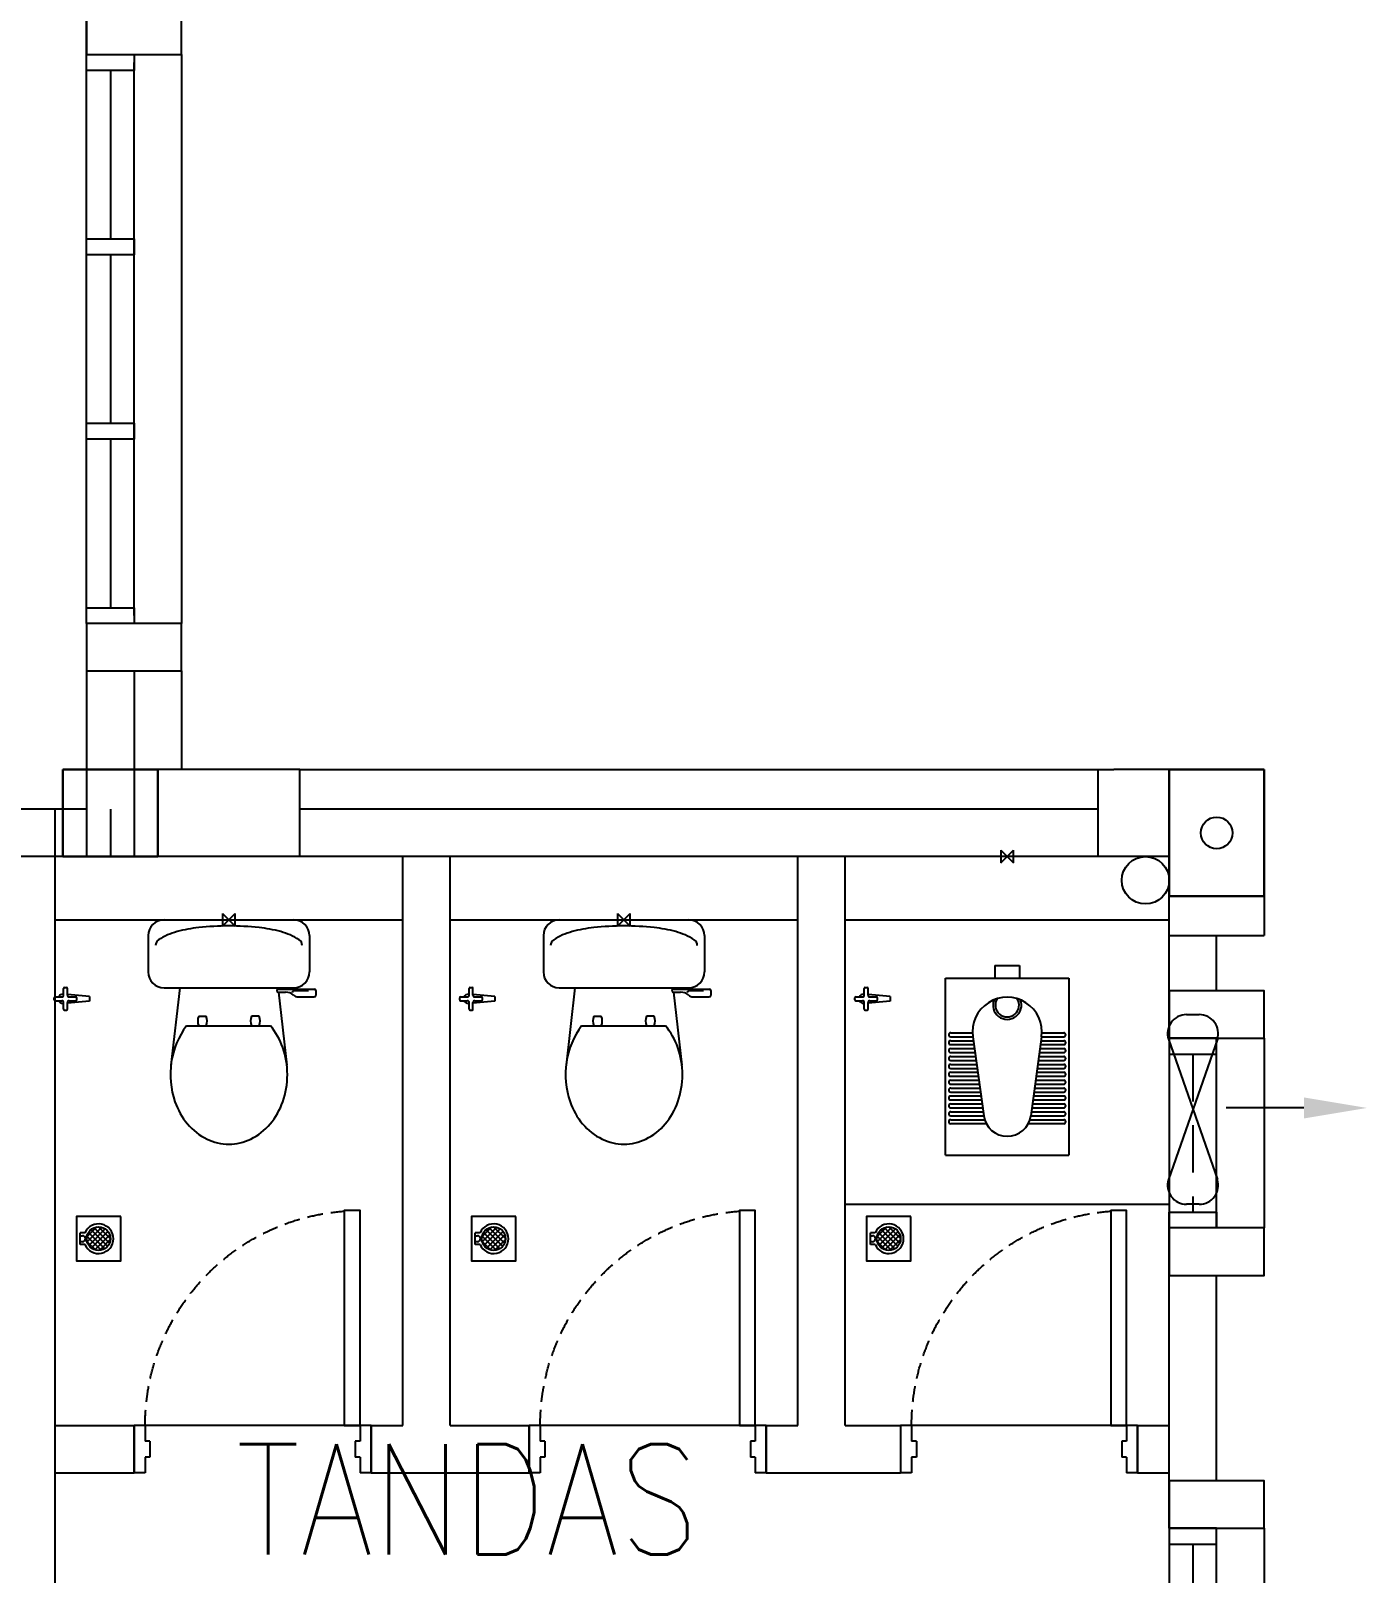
# Model space of a CAD drawing. Header units: inches. Extents: x -86408137 to 595769, y 1041006 to 3160331.
# Drawn here: x 408046 to 412274, y 1075227 to 1080107 of the extents above; entities that cross this region are included whole.
import ezdxf
from ezdxf.enums import TextEntityAlignment as Align

# ---------------------------------------------------------------- set-up
doc = ezdxf.new("R2010")
doc.units = ezdxf.units.IN
doc.header["$MEASUREMENT"] = 0
doc.linetypes.add('DASHED', pattern=[0.75, 0.5, -0.25])
doc.linetypes.add('HIDDEN', pattern=[0.375, 0.25, -0.125])
doc.layers.add('COLUMN', color=8, linetype='Continuous', lineweight=30)
doc.layers.add('t3', color=8, linetype='Continuous', lineweight=25)
for name, color, linetype in [('DOOR', 2, 'Continuous'), ('DOWNPIPE', 8, 'Continuous'), ('E-LIGHT', 4, 'Continuous'), ('FIXT', 8, 'Continuous'), ('LIGHT', 4, 'Continuous'), ('LW', 2, 'Continuous'), ('ORIGIN', 8, 'Continuous'), ('SAN', 8, 'Continuous'), ('SANITARY', 8, 'Continuous'), ('WALL', 1, 'Continuous'), ('WIN', 9, 'Continuous')]:
    doc.layers.add(name, color=color, linetype=linetype)
doc.styles.add('LAILA', font='romans.shx', dxfattribs={"width": 0.85, "height": 350})

# ---------------------------------------------------------------- blocks, each defined once
blk = doc.blocks.new('W22')
at = {"layer": 'LW', "color": 2}
blk.add_line((-2456199, -908620.8), (-2456199, -908020.8), dxfattribs=at)
at = {"layer": 'WALL'}
for points in [[(-2456499, -908020.8), (-2456499, -907870.8), (-2456199, -907870.8), (-2456199, -908020.8)], [(-2456499, -908770.8), (-2456499, -908620.8), (-2456199, -908620.8), (-2456199, -908770.8)]]:
    blk.add_lwpolyline(points, close=True, dxfattribs=at)
at = {"layer": 'WIN', "linetype": 'HIDDEN', "ltscale": 600}
blk.add_line((-2456424, -908570.8), (-2456424, -908070.8), dxfattribs=at)
at = {"layer": 'WIN'}
blk.add_line((-2456499, -908570.8), (-2456349, -908570.8), dxfattribs=at)
blk.add_lwpolyline([(-2456349, -908020.8), (-2456349, -908620.8), (-2456499, -908620.8), (-2456499, -908020.8)], dxfattribs=at)
blk.add_lwpolyline([(-2456349, -908070.8), (-2456349, -908020.8), (-2456499, -908020.8), (-2456499, -908070.8)], close=True, dxfattribs=at)
blk = doc.blocks.new('*X100')
at = {"color": 0}
for p, q in [((89.8532, 61.1977), (89.9009, 61.2454)), ((89.8534, 61.2155), (89.8831, 61.2453)), ((89.905, 61.1684), (89.8544, 61.219)), ((89.8584, 61.1852), (89.9135, 61.2403)), ((89.9165, 61.1745), (89.8605, 61.2306)), ((89.8666, 61.1757), (89.9229, 61.2321)), ((89.9252, 61.1836), (89.8695, 61.2392)), ((89.8777, 61.1691), (89.9295, 61.221)), ((89.9308, 61.1956), (89.8815, 61.2449)), ((89.9319, 61.2122), (89.8981, 61.2459)), ((89.8892, 61.1665), (89.8524, 61.2033)), ((89.8926, 61.1664), (89.9323, 61.2061))]:
    blk.add_line(p, q, dxfattribs=at)
blk = doc.blocks.new('TAB')
at = {"layer": 'FIXT'}
for p, q in [((-186, 12.5), (-70, 22.2)), ((-186, -12.5), (-186, 12.5)), ((-120, 5), (-120, -5)), ((-80, 10), (-115, 10)), ((-70, 55), (-70, 20)), ((-55, 60), (-65, 60)), ((-50, 55), (-50, 20)), ((-50, 23.8), (-46, 24.2)), ((-5, 10), (-40, 10)), ((0, 5), (0, -5)), ((-186, -12.5), (-70, -22.2)), ((-80, -10), (-115, -10)), ((-70, -20), (-70, -55)), ((-55, -60), (-65, -60)), ((-50, -20), (-50, -55)), ((-50, -23.8), (-46, -24.2)), ((-5, -10), (-40, -10))]:
    blk.add_line(p, q, dxfattribs=at)
for centre, radius, start, end in [((-115, 5), 5, 90, 180), ((-80, 20), 10, 270, 0), ((-65, 55), 5, 90, 180), ((-55, 55), 5, 0, 90), ((-40, 20), 10, 180, 270), ((-46, 0), 24.2, 24.44334, 90), ((-5, 5), 5, 0, 90), ((-115, -5), 5, 180, 270), ((-80, -20), 10, 0, 90), ((-65, -55), 5, 180, 270), ((-55, -55), 5, 270, 0), ((-40, -20), 10, 90, 180), ((-46, 0), 24.2, 270, 335.55666), ((-5, -5), 5, 270, 0)]:
    blk.add_arc(centre, radius, start, end, dxfattribs=at)
blk = doc.blocks.new('TAP1-P')
at = {"layer": 'FIXT', "rotation": 90}
blk.add_blockref('TAB', (0, 0), dxfattribs=at)
blk = doc.blocks.new('TAP(C)')
at = {"layer": 'WALL', "xscale": -0.599999999973992, "yscale": 0.5999999999767169, "zscale": 0.5999999999999999, "rotation": 269.9999000484524}
blk.add_blockref('TAP1-P', (0, 0), dxfattribs=at)
blk = doc.blocks.new('Dp750')
at = {"layer": 'DOOR', "color": 1}
for p, q in [((0, 150), (0, 0)), ((0, 150), (0, 0)), ((750, 150), (750, 0)), ((750, 150), (750, 0))]:
    blk.add_line(p, q, dxfattribs=at)
at = {"layer": 'DOOR'}
for p, q in [((0, 150), (35, 150)), ((35, 150), (35, 100)), ((715, 150), (750, 150)), ((715, 150), (715, 100)), ((35, 100), (50, 100)), ((50, 100), (50, 50)), ((700, 100), (700, 50)), ((700, 100), (715, 100)), ((35, 50), (50, 50)), ((35, 50), (35, 0)), ((700, 50), (715, 50)), ((715, 50), (715, 0)), ((0, 0), (35, 0)), ((715, 0), (750, 0))]:
    blk.add_line(p, q, dxfattribs=at)
blk.add_lwpolyline([(35, 150), (35, 830), (85, 830), (85, 150)], close=True, dxfattribs=at)
at = {"layer": 'DOOR', "color": 9, "linetype": 'DASHED', "ltscale": 100}
blk.add_arc((35, 150), 680, 360, 85.7833, dxfattribs=at)
blk = doc.blocks.new('ZPO')
at = {"layer": 'ORIGIN'}
for p, q in [((-20, 20), (-20, -20)), ((-20, 20), (20, -20)), ((-20, -20), (20, 20)), ((20, -20), (20, 20))]:
    blk.add_line(p, q, dxfattribs=at)
blk = doc.blocks.new('*X101')
at = {"color": 0}
for p, q in [((89.8532, 61.1977), (89.9009, 61.2454)), ((89.8534, 61.2155), (89.8831, 61.2453)), ((89.905, 61.1684), (89.8544, 61.219)), ((89.8584, 61.1852), (89.9135, 61.2403)), ((89.9165, 61.1745), (89.8605, 61.2306)), ((89.8666, 61.1757), (89.9229, 61.2321)), ((89.9252, 61.1836), (89.8695, 61.2392)), ((89.8777, 61.1691), (89.9295, 61.221)), ((89.9308, 61.1956), (89.8815, 61.2449)), ((89.9319, 61.2122), (89.8981, 61.2459)), ((89.8892, 61.1665), (89.8524, 61.2033)), ((89.8926, 61.1664), (89.9323, 61.2061))]:
    blk.add_line(p, q, dxfattribs=at)
blk = doc.blocks.new('Ef')
at = {"layer": 'LIGHT', "color": 7}
blk.add_line((3.8, 348.3), (3.8, 102.4), dxfattribs=at)
at = {"layer": 'LIGHT'}
for p, q in [((-213.6, -80.3), (230.6, 74.4)), ((-213.6, 74.4), (230.6, -80.3)), ((-291.5, -23), (-291.5, 17.1)), ((308.5, 17.1), (308.5, -23))]:
    blk.add_line(p, q, dxfattribs=at)
for centre, start, end in [((-231.5, 17.1), 72.6318, 180), ((248.5, 17.1), 0, 107.3682), ((-231.5, -23), 180, 287.3682), ((248.5, -23), 252.6318, 0)]:
    blk.add_arc(centre, 60, start, end, dxfattribs=at)
at = {"layer": 'LIGHT', "color": 7}
blk.add_solid([(-29.5, 348.3), (37.1, 348.3), (3.8, 548.3)], dxfattribs=at)

msp = doc.modelspace()

# ---------------------------------------------------------------- linework, layer by layer
at = {"layer": 'COLUMN'}
for points in [[(408147.7, 1077769.1), (408447.7, 1077769.1), (408447.7, 1077494.1), (408147.7, 1077494.1)], [(411947.7, 1077769.1), (411647.7, 1077769.1), (411647.7, 1077369.1), (411947.7, 1077369.1)]]:
    msp.add_lwpolyline(points, close=True, dxfattribs=at)
at = {"layer": 'DOWNPIPE'}
msp.add_circle((411797.7, 1077569.1), 50, dxfattribs=at)
msp.add_circle((411797.7, 1077569.1), 50, dxfattribs=at)
at = {"layer": 'LW'}
for p, q in [((408522.7, 1080031.6), (408522.7, 1078231.6)), ((408522.7, 1078081.6), (408522.7, 1077769.1)), ((408122.7, 1077294.1), (409222.7, 1077294.1)), ((408122.7, 1077294.1), (409222.7, 1077294.1)), ((409372.7, 1077294.1), (410472.7, 1077294.1)), ((409372.7, 1077294.1), (410472.7, 1077294.1)), ((410622.7, 1077294.1), (411647.7, 1077294.1)), ((410622.7, 1077294.1), (411647.7, 1077294.1)), ((410622.7, 1076394.1), (411647.7, 1076394.1)), ((410622.7, 1076394.1), (411647.7, 1076394.1)), ((409122.7, 1075694.1), (408372.7, 1075694.1)), ((408372.7, 1075544.1), (408372.7, 1075694.1)), ((409122.7, 1075694.1), (408372.7, 1075694.1)), ((408372.7, 1075544.1), (408372.7, 1075694.1)), ((410372.7, 1075694.1), (409622.7, 1075694.1)), ((410372.7, 1075694.1), (409622.7, 1075694.1)), ((411547.7, 1075694.1), (410797.7, 1075694.1)), ((411547.7, 1075694.1), (410797.7, 1075694.1))]:
    msp.add_line(p, q, dxfattribs=at)
msp.add_circle((411572.7, 1077419.1), 75, dxfattribs=at)
msp.add_circle((411572.7, 1077419.1), 75, dxfattribs=at)
at = {"layer": 'SAN'}
for p, q in [((408467.7, 1077294.1), (408877.7, 1077294.1)), ((408467.7, 1077294.1), (408877.7, 1077294.1)), ((408652.7, 1077314.1), (408652.7, 1077274.1)), ((408652.7, 1077314.1), (408692.7, 1077274.1)), ((408652.7, 1077274.1), (408692.7, 1077314.1)), ((408652.7, 1077314.1), (408652.7, 1077274.1)), ((408652.7, 1077314.1), (408692.7, 1077274.1)), ((408652.7, 1077274.1), (408692.7, 1077314.1)), ((408692.7, 1077274.1), (408692.7, 1077314.1)), ((408692.7, 1077274.1), (408692.7, 1077314.1)), ((409717.7, 1077294.1), (410127.7, 1077294.1)), ((409717.7, 1077294.1), (410127.7, 1077294.1)), ((409902.7, 1077314.1), (409902.7, 1077274.1)), ((409902.7, 1077314.1), (409942.7, 1077274.1)), ((409902.7, 1077274.1), (409942.7, 1077314.1)), ((409902.7, 1077314.1), (409902.7, 1077274.1)), ((409902.7, 1077314.1), (409942.7, 1077274.1)), ((409902.7, 1077274.1), (409942.7, 1077314.1)), ((409942.7, 1077274.1), (409942.7, 1077314.1)), ((409942.7, 1077274.1), (409942.7, 1077314.1)), ((408417.7, 1077244.1), (408417.7, 1077129.1)), ((408417.7, 1077244.1), (408417.7, 1077129.1)), ((408927.7, 1077244.1), (408927.7, 1077129.1)), ((408927.7, 1077244.1), (408927.7, 1077129.1)), ((409667.7, 1077244.1), (409667.7, 1077129.1)), ((409667.7, 1077244.1), (409667.7, 1077129.1)), ((410177.7, 1077244.1), (410177.7, 1077129.1)), ((410177.7, 1077244.1), (410177.7, 1077129.1)), ((411096.2, 1077149.1), (411174.2, 1077149.1)), ((411096.2, 1077149.1), (411096.2, 1077109.1)), ((411096.2, 1077149.1), (411174.2, 1077149.1)), ((411096.2, 1077149.1), (411096.2, 1077109.1)), ((411174.2, 1077149.1), (411174.2, 1077109.1)), ((411174.2, 1077149.1), (411174.2, 1077109.1)), ((410940.2, 1077109.1), (411330.2, 1077109.1)), ((410940.2, 1076549.1), (410940.2, 1077109.1)), ((410940.2, 1077109.1), (411330.2, 1077109.1)), ((410940.2, 1076549.1), (410940.2, 1077109.1)), ((411330.2, 1077109.1), (411330.2, 1076549.1)), ((411330.2, 1077109.1), (411330.2, 1076549.1)), ((408467.7, 1077079.1), (408877.7, 1077079.1)), ((408467.7, 1077079.1), (408877.7, 1077079.1)), ((408517.7, 1077079.1), (408489.4, 1076834)), ((408517.7, 1077079.1), (408489.4, 1076834)), ((408827.7, 1077079.1), (408828.1, 1077074.9)), ((408827.7, 1077079.1), (408828.1, 1077074.9)), ((408829.3, 1077075.1), (408942.7, 1077075.1)), ((408829.3, 1077075.1), (408942.7, 1077075.1)), ((408829.3, 1077065.1), (408851.9, 1077065.1)), ((408829.3, 1077065.1), (408855.9, 1076834)), ((408829.3, 1077065.1), (408851.9, 1077065.1)), ((408829.3, 1077065.1), (408855.9, 1076834)), ((408924.7, 1077069.6), (408877.4, 1077069.6)), ((408924.7, 1077069.6), (408877.4, 1077069.6)), ((408891, 1077050.1), (408942.7, 1077050.1)), ((408891, 1077050.1), (408942.7, 1077050.1)), ((408947.7, 1077070.1), (408947.7, 1077055.1)), ((408947.7, 1077070.1), (408947.7, 1077055.1)), ((409717.7, 1077079.1), (410127.7, 1077079.1)), ((409717.7, 1077079.1), (410127.7, 1077079.1)), ((409767.7, 1077079.1), (409739.4, 1076834)), ((409767.7, 1077079.1), (409739.4, 1076834)), ((410077.7, 1077079.1), (410078.1, 1077074.9)), ((410077.7, 1077079.1), (410078.1, 1077074.9)), ((410079.3, 1077075.1), (410192.7, 1077075.1)), ((410079.3, 1077075.1), (410192.7, 1077075.1)), ((410079.3, 1077065.1), (410101.9, 1077065.1)), ((410079.3, 1077065.1), (410105.9, 1076834)), ((410079.3, 1077065.1), (410101.9, 1077065.1)), ((410079.3, 1077065.1), (410105.9, 1076834)), ((410174.7, 1077069.6), (410127.4, 1077069.6)), ((410174.7, 1077069.6), (410127.4, 1077069.6)), ((410141, 1077050.1), (410192.7, 1077050.1)), ((410141, 1077050.1), (410192.7, 1077050.1)), ((410197.7, 1077070.1), (410197.7, 1077055.1)), ((410197.7, 1077070.1), (410197.7, 1077055.1)), ((408577.3, 1076989.1), (408601, 1076989.1)), ((408577.3, 1076989.1), (408601, 1076989.1)), ((408768, 1076989.1), (408744.3, 1076989.1)), ((408768, 1076989.1), (408744.3, 1076989.1)), ((409827.3, 1076989.1), (409851, 1076989.1)), ((409827.3, 1076989.1), (409851, 1076989.1)), ((410018, 1076989.1), (409994.3, 1076989.1)), ((410018, 1076989.1), (409994.3, 1076989.1)), ((408538.7, 1076959.1), (408804, 1076959.1)), ((408538.7, 1076959.1), (408804, 1076959.1)), ((409788.7, 1076959.1), (410054, 1076959.1)), ((409788.7, 1076959.1), (410054, 1076959.1)), ((410956.4, 1076936.6), (411025.2, 1076936.6)), ((410956.4, 1076936.6), (411025.2, 1076936.6)), ((411245.1, 1076936.6), (411313.9, 1076936.6)), ((411245.1, 1076936.6), (411313.9, 1076936.6)), ((410956.4, 1076924.1), (411026.2, 1076924.1)), ((410956.4, 1076924.1), (411026.2, 1076924.1)), ((410956.4, 1076911.6), (411027.9, 1076911.6)), ((410956.4, 1076911.6), (411027.9, 1076911.6)), ((410956.4, 1076899.1), (411029.7, 1076899.1)), ((410956.4, 1076899.1), (411029.7, 1076899.1)), ((410956.4, 1076886.6), (411031.4, 1076886.6)), ((410956.4, 1076886.6), (411031.4, 1076886.6)), ((411026.2, 1076924), (411060.9, 1076673.8)), ((411026.2, 1076924), (411060.9, 1076673.8)), ((411244.1, 1076924), (411209.5, 1076673.8)), ((411244.1, 1076924), (411209.5, 1076673.8)), ((411238.9, 1076886.6), (411313.9, 1076886.6)), ((411238.9, 1076886.6), (411313.9, 1076886.6)), ((411240.7, 1076899.1), (411313.9, 1076899.1)), ((411240.7, 1076899.1), (411313.9, 1076899.1)), ((411242.4, 1076911.6), (411313.9, 1076911.6)), ((411242.4, 1076911.6), (411313.9, 1076911.6)), ((411244.1, 1076924.1), (411313.9, 1076924.1)), ((411244.1, 1076924.1), (411313.9, 1076924.1)), ((410956.4, 1076874.1), (411033.1, 1076874.1)), ((410956.4, 1076874.1), (411033.1, 1076874.1)), ((410956.4, 1076861.6), (411034.9, 1076861.6)), ((410956.4, 1076861.6), (411034.9, 1076861.6)), ((410956.4, 1076849.1), (411036.6, 1076849.1)), ((410956.4, 1076849.1), (411036.6, 1076849.1)), ((411233.7, 1076849.1), (411313.9, 1076849.1)), ((411233.7, 1076849.1), (411313.9, 1076849.1)), ((411235.5, 1076861.6), (411313.9, 1076861.6)), ((411235.5, 1076861.6), (411313.9, 1076861.6)), ((411237.2, 1076874.1), (411313.9, 1076874.1)), ((411237.2, 1076874.1), (411313.9, 1076874.1)), ((410956.4, 1076836.6), (411038.3, 1076836.6)), ((410956.4, 1076836.6), (411038.3, 1076836.6)), ((410956.4, 1076824.1), (411040.1, 1076824.1)), ((410956.4, 1076824.1), (411040.1, 1076824.1)), ((410956.4, 1076811.6), (411041.8, 1076811.6)), ((410956.4, 1076811.6), (411041.8, 1076811.6)), ((410956.4, 1076799.1), (411043.5, 1076799.1)), ((410956.4, 1076799.1), (411043.5, 1076799.1)), ((411226.8, 1076799.1), (411313.9, 1076799.1)), ((411226.8, 1076799.1), (411313.9, 1076799.1)), ((411228.6, 1076811.6), (411313.9, 1076811.6)), ((411228.6, 1076811.6), (411313.9, 1076811.6)), ((411230.3, 1076824.1), (411313.9, 1076824.1)), ((411230.3, 1076824.1), (411313.9, 1076824.1)), ((411232, 1076836.6), (411313.9, 1076836.6)), ((411232, 1076836.6), (411313.9, 1076836.6)), ((410956.4, 1076786.6), (411045.2, 1076786.6)), ((410956.4, 1076786.6), (411045.2, 1076786.6)), ((410956.4, 1076774.1), (411047, 1076774.1)), ((410956.4, 1076774.1), (411047, 1076774.1)), ((410956.4, 1076761.6), (411048.7, 1076761.6)), ((410956.4, 1076761.6), (411048.7, 1076761.6)), ((410956.4, 1076749.1), (411050.4, 1076749.1)), ((410956.4, 1076749.1), (411050.4, 1076749.1)), ((411219.9, 1076749.1), (411313.9, 1076749.1)), ((411219.9, 1076749.1), (411313.9, 1076749.1)), ((411221.6, 1076761.6), (411313.9, 1076761.6)), ((411221.6, 1076761.6), (411313.9, 1076761.6)), ((411223.4, 1076774.1), (411313.9, 1076774.1)), ((411223.4, 1076774.1), (411313.9, 1076774.1)), ((411225.1, 1076786.6), (411313.9, 1076786.6)), ((411225.1, 1076786.6), (411313.9, 1076786.6)), ((410956.4, 1076736.6), (411052.2, 1076736.6)), ((410956.4, 1076736.6), (411052.2, 1076736.6)), ((410956.4, 1076724.1), (411053.9, 1076724.1)), ((410956.4, 1076724.1), (411053.9, 1076724.1)), ((410956.4, 1076711.6), (411055.6, 1076711.6)), ((410956.4, 1076711.6), (411055.6, 1076711.6)), ((410956.4, 1076699.1), (411057.4, 1076699.1)), ((410956.4, 1076699.1), (411057.4, 1076699.1)), ((411213, 1076699.1), (411313.9, 1076699.1)), ((411213, 1076699.1), (411313.9, 1076699.1)), ((411214.7, 1076711.6), (411313.9, 1076711.6)), ((411214.7, 1076711.6), (411313.9, 1076711.6)), ((411216.4, 1076724.1), (411313.9, 1076724.1)), ((411216.4, 1076724.1), (411313.9, 1076724.1)), ((411218.2, 1076736.6), (411313.9, 1076736.6)), ((411218.2, 1076736.6), (411313.9, 1076736.6)), ((410956.4, 1076686.6), (411059.1, 1076686.6)), ((410956.4, 1076686.6), (411059.1, 1076686.6)), ((410956.4, 1076674.1), (411060.8, 1076674.1)), ((410956.4, 1076674.1), (411060.8, 1076674.1)), ((410956.4, 1076661.6), (411063.6, 1076661.6)), ((410956.4, 1076661.6), (411063.6, 1076661.6)), ((410956.4, 1076649.1), (411068.8, 1076649.1)), ((410956.4, 1076649.1), (411068.8, 1076649.1)), ((411201.5, 1076649.1), (411313.9, 1076649.1)), ((411201.5, 1076649.1), (411313.9, 1076649.1)), ((411206.7, 1076661.6), (411313.9, 1076661.6)), ((411206.7, 1076661.6), (411313.9, 1076661.6)), ((411209.5, 1076674.1), (411313.9, 1076674.1)), ((411209.5, 1076674.1), (411313.9, 1076674.1)), ((411211.2, 1076686.6), (411313.9, 1076686.6)), ((411211.2, 1076686.6), (411313.9, 1076686.6)), ((410940.2, 1076549.1), (411330.2, 1076549.1)), ((410940.2, 1076549.1), (411330.2, 1076549.1)), ((408202.3, 1076266.4), (408202.3, 1076303.9)), ((408217.5, 1076303.9), (408202.3, 1076303.9)), ((408202.3, 1076266.4), (408202.3, 1076303.9)), ((408217.5, 1076303.9), (408202.3, 1076303.9)), ((409452.3, 1076266.4), (409452.3, 1076303.9)), ((409467.5, 1076303.9), (409452.3, 1076303.9)), ((409452.3, 1076266.4), (409452.3, 1076303.9)), ((409467.5, 1076303.9), (409452.3, 1076303.9)), ((410702.3, 1076266.4), (410702.3, 1076303.9)), ((410717.5, 1076303.9), (410702.3, 1076303.9)), ((410702.3, 1076266.4), (410702.3, 1076303.9)), ((410717.5, 1076303.9), (410702.3, 1076303.9)), ((408202.3, 1076294.5), (408209.3, 1076294.5)), ((408202.3, 1076294.5), (408209.3, 1076294.5)), ((408202.3, 1076275.8), (408209.3, 1076275.8)), ((408202.3, 1076275.8), (408209.3, 1076275.8)), ((408217.5, 1076266.4), (408202.3, 1076266.4)), ((408217.5, 1076266.4), (408202.3, 1076266.4)), ((409452.3, 1076294.5), (409459.3, 1076294.5)), ((409452.3, 1076294.5), (409459.3, 1076294.5)), ((409452.3, 1076275.8), (409459.3, 1076275.8)), ((409452.3, 1076275.8), (409459.3, 1076275.8)), ((409467.5, 1076266.4), (409452.3, 1076266.4)), ((409467.5, 1076266.4), (409452.3, 1076266.4)), ((410702.3, 1076294.5), (410709.3, 1076294.5)), ((410702.3, 1076294.5), (410709.3, 1076294.5)), ((410702.3, 1076275.8), (410709.3, 1076275.8)), ((410702.3, 1076275.8), (410709.3, 1076275.8)), ((410717.5, 1076266.4), (410702.3, 1076266.4)), ((410717.5, 1076266.4), (410702.3, 1076266.4))]:
    msp.add_line(p, q, dxfattribs=at)
for points in [[(408904.7, 1077213.1, 0.255609), (408894.9, 1077231, 0.077755), (408836.7, 1077256.6, 0.037496), (408768.1, 1077269.4, 0.027378), (408672.7, 1077274.7, 0.027378), (408577.2, 1077269.4, 0.037496), (408508.6, 1077256.6, 0.077755), (408450.4, 1077231, 0.255609), (408440.6, 1077213.1, 0.255609)], [(408904.7, 1077213.1, 0.255609), (408894.9, 1077231, 0.077755), (408836.7, 1077256.6, 0.037496), (408768.1, 1077269.4, 0.027378), (408672.7, 1077274.6, 0.027378), (408577.2, 1077269.4, 0.037496), (408508.6, 1077256.6, 0.077755), (408450.4, 1077231, 0.255609), (408440.6, 1077213.1, 0.255609)], [(410154.7, 1077213.1, 0.255609), (410144.9, 1077231, 0.077755), (410086.7, 1077256.6, 0.037496), (410018.1, 1077269.4, 0.027378), (409922.7, 1077274.7, 0.027378), (409827.2, 1077269.4, 0.037496), (409758.6, 1077256.6, 0.077755), (409700.4, 1077231, 0.255609), (409690.6, 1077213.1, 0.255609)], [(410154.7, 1077213.1, 0.255609), (410144.9, 1077231, 0.077755), (410086.7, 1077256.6, 0.037496), (410018.1, 1077269.4, 0.027378), (409922.7, 1077274.6, 0.027378), (409827.2, 1077269.4, 0.037496), (409758.6, 1077256.6, 0.077755), (409700.4, 1077231, 0.255609), (409690.6, 1077213.1, 0.255609)], [(408538.7, 1076959.1, 0.247684), (408502.2, 1076718.2, 0.091257), (408541.9, 1076648.5, 0.103849), (408603.5, 1076600.2, 0.114925), (408672.7, 1076584.1, 0.114925), (408741.8, 1076600.2, 0.103849), (408803.5, 1076648.5, 0.091257), (408843.1, 1076718.2, 0.08399), (408857.7, 1076804.1, 0.08399), (408843.1, 1076889.9, 0.09042), (408804, 1076959.1, 0.09042)], [(408538.7, 1076959.1, 0.247684), (408502.2, 1076718.2, 0.091257), (408541.9, 1076648.5, 0.103849), (408603.5, 1076600.2, 0.114925), (408672.7, 1076584.1, 0.114925), (408741.8, 1076600.2, 0.103849), (408803.5, 1076648.5, 0.091257), (408843.1, 1076718.2, 0.08399), (408857.7, 1076804.1, 0.08399), (408843.1, 1076889.9, 0.09042), (408804, 1076959.1, 0.09042)], [(409788.7, 1076959.1, 0.247684), (409752.2, 1076718.2, 0.091257), (409791.9, 1076648.5, 0.103849), (409853.5, 1076600.2, 0.114925), (409922.7, 1076584.1, 0.114925), (409991.8, 1076600.2, 0.103849), (410053.5, 1076648.5, 0.091257), (410093.1, 1076718.2, 0.08399), (410107.7, 1076804.1, 0.08399), (410093.1, 1076889.9, 0.09042), (410054, 1076959.1, 0.09042)], [(409788.7, 1076959.1, 0.247684), (409752.2, 1076718.2, 0.091257), (409791.9, 1076648.5, 0.103849), (409853.5, 1076600.2, 0.114925), (409922.7, 1076584.1, 0.114925), (409991.8, 1076600.2, 0.103849), (410053.5, 1076648.5, 0.091257), (410093.1, 1076718.2, 0.08399), (410107.7, 1076804.1, 0.08399), (410093.1, 1076889.9, 0.09042), (410054, 1076959.1, 0.09042)]]:
    msp.add_lwpolyline(points, format="xyb", dxfattribs=at)
for points in [[(408330.7, 1076355.4), (408190.1, 1076355.4), (408190.1, 1076214.8), (408330.7, 1076214.8)], [(408330.7, 1076355.4), (408190.1, 1076355.4), (408190.1, 1076214.8), (408330.7, 1076214.8)], [(409580.7, 1076355.4), (409440.1, 1076355.4), (409440.1, 1076214.8), (409580.7, 1076214.8)], [(409580.7, 1076355.4), (409440.1, 1076355.4), (409440.1, 1076214.8), (409580.7, 1076214.8)], [(410830.7, 1076355.4), (410690.1, 1076355.4), (410690.1, 1076214.8), (410830.7, 1076214.8)], [(410830.7, 1076355.4), (410690.1, 1076355.4), (410690.1, 1076214.8), (410830.7, 1076214.8)]]:
    msp.add_lwpolyline(points, close=True, dxfattribs=at)
for centre in [(408260.4, 1076285.1), (408260.4, 1076285.1), (409510.4, 1076285.1), (409510.4, 1076285.1), (410760.4, 1076285.1), (410760.4, 1076285.1)]:
    msp.add_circle(centre, 37.5, dxfattribs=at)
for centre, radius, start, end in [((408467.7, 1077244.1), 50, 90, 180), ((408467.7, 1077244.1), 50, 90, 180), ((408877.7, 1077244.1), 50, 0, 90), ((408877.7, 1077244.1), 50, 0, 90), ((409717.7, 1077244.1), 50, 90, 180), ((409717.7, 1077244.1), 50, 90, 180), ((410127.7, 1077244.1), 50, 0, 90), ((410127.7, 1077244.1), 50, 0, 90), ((408467.7, 1077129.1), 50, 180, 270), ((408467.7, 1077129.1), 50, 180, 270), ((408877.7, 1077129.1), 50, 270, 0), ((408877.7, 1077129.1), 50, 270, 0), ((409717.7, 1077129.1), 50, 180, 270), ((409717.7, 1077129.1), 50, 180, 270), ((410127.7, 1077129.1), 50, 270, 0), ((410127.7, 1077129.1), 50, 270, 0), ((408829.3, 1077070.1), 5, 90, 270), ((408829.3, 1077070.1), 5, 90, 270), ((408852, 1077027), 38.1, 47.8936, 90.1747), ((408852, 1077027), 38.1, 47.8936, 90.1747), ((408879.2, 1077063.8), 6.14, 107.1994, 178.7999), ((408879.2, 1077063.8), 6.14, 107.1994, 178.7999), ((408891, 1077070.1), 20, 227.8936, 270), ((408891, 1077070.1), 20, 227.8936, 270), ((408942.7, 1077070.1), 5, 0, 90), ((408942.7, 1077070.1), 5, 0, 90), ((408942.7, 1077055.1), 5, 270, 0), ((408942.7, 1077055.1), 5, 270, 0), ((410079.3, 1077070.1), 5, 90, 270), ((410079.3, 1077070.1), 5, 90, 270), ((410102, 1077027), 38.1, 47.8936, 90.1747), ((410102, 1077027), 38.1, 47.8936, 90.1747), ((410129.2, 1077063.8), 6.14, 107.1994, 178.7999), ((410129.2, 1077063.8), 6.14, 107.1994, 178.7999), ((410141, 1077070.1), 20, 227.8936, 270), ((410141, 1077070.1), 20, 227.8936, 270), ((410192.7, 1077070.1), 5, 0, 90), ((410192.7, 1077070.1), 5, 0, 90), ((410192.7, 1077055.1), 5, 270, 0), ((410192.7, 1077055.1), 5, 270, 0), ((411135.2, 1076939.1), 110, 352.111, 187.889), ((411135.2, 1076939.1), 110, 352.111, 187.889), ((411135.2, 1077024.1), 45, 158.1271, 21.8729), ((411135.2, 1077024.1), 45, 158.1271, 21.8729), ((411135.2, 1077024.1), 37.5, 147.0356, 32.9644), ((411135.2, 1077024.1), 37.5, 147.0356, 32.9644), ((408611.3, 1076974.1), 37.2, 156.1865, 203.8135), ((408611.3, 1076974.1), 37.2, 156.1865, 203.8135), ((408567, 1076974.1), 37.2, 336.1865, 23.8135), ((408567, 1076974.1), 37.2, 336.1865, 23.8135), ((408778.3, 1076974.1), 37.2, 156.1865, 203.8135), ((408778.3, 1076974.1), 37.2, 156.1865, 203.8135), ((408734, 1076974.1), 37.2, 336.1865, 23.8135), ((408734, 1076974.1), 37.2, 336.1865, 23.8135), ((409861.3, 1076974.1), 37.2, 156.1865, 203.8135), ((409861.3, 1076974.1), 37.2, 156.1865, 203.8135), ((409817, 1076974.1), 37.2, 336.1865, 23.8135), ((409817, 1076974.1), 37.2, 336.1865, 23.8135), ((410028.3, 1076974.1), 37.2, 156.1865, 203.8135), ((410028.3, 1076974.1), 37.2, 156.1865, 203.8135), ((409984, 1076974.1), 37.2, 336.1865, 23.8135), ((409984, 1076974.1), 37.2, 336.1865, 23.8135), ((410956.4, 1076930.3), 6.25, 90, 270), ((410956.4, 1076930.3), 6.25, 90, 270), ((411313.9, 1076930.3), 6.25, 270, 90), ((411313.9, 1076930.3), 6.25, 270, 90), ((410956.4, 1076905.3), 6.25, 90, 270), ((410956.4, 1076905.3), 6.25, 90, 270), ((410956.4, 1076880.3), 6.25, 90, 270), ((410956.4, 1076880.3), 6.25, 90, 270), ((411313.9, 1076905.3), 6.25, 270, 90), ((411313.9, 1076905.3), 6.25, 270, 90), ((411313.9, 1076880.3), 6.25, 270, 90), ((411313.9, 1076880.3), 6.25, 270, 90), ((410956.4, 1076855.3), 6.25, 90, 270), ((410956.4, 1076855.3), 6.25, 90, 270), ((411313.9, 1076855.3), 6.25, 270, 90), ((411313.9, 1076855.3), 6.25, 270, 90), ((410956.4, 1076830.3), 6.25, 90, 270), ((410956.4, 1076830.3), 6.25, 90, 270), ((410956.4, 1076805.3), 6.25, 90, 270), ((410956.4, 1076805.3), 6.25, 90, 270), ((411313.9, 1076830.3), 6.25, 270, 90), ((411313.9, 1076830.3), 6.25, 270, 90), ((411313.9, 1076805.3), 6.25, 270, 90), ((411313.9, 1076805.3), 6.25, 270, 90), ((410956.4, 1076780.3), 6.25, 90, 270), ((410956.4, 1076780.3), 6.25, 90, 270), ((410956.4, 1076755.3), 6.25, 90, 270), ((410956.4, 1076755.3), 6.25, 90, 270), ((411313.9, 1076780.3), 6.25, 270, 90), ((411313.9, 1076780.3), 6.25, 270, 90), ((411313.9, 1076755.3), 6.25, 270, 90), ((411313.9, 1076755.3), 6.25, 270, 90), ((410956.4, 1076730.3), 6.25, 90, 270), ((410956.4, 1076730.3), 6.25, 90, 270), ((410956.4, 1076705.3), 6.25, 90, 270), ((410956.4, 1076705.3), 6.25, 90, 270), ((411313.9, 1076730.3), 6.25, 270, 90), ((411313.9, 1076730.3), 6.25, 270, 90), ((411313.9, 1076705.3), 6.25, 270, 90), ((411313.9, 1076705.3), 6.25, 270, 90), ((410956.4, 1076680.3), 6.25, 90, 270), ((410956.4, 1076680.3), 6.25, 90, 270), ((410956.4, 1076655.3), 6.25, 90, 270), ((410956.4, 1076655.3), 6.25, 90, 270), ((411135.2, 1076684.1), 75, 187.889, 352.111), ((411135.2, 1076684.1), 75, 187.889, 352.111), ((411313.9, 1076680.3), 6.25, 270, 90), ((411313.9, 1076680.3), 6.25, 270, 90), ((411313.9, 1076655.3), 6.25, 270, 90), ((411313.9, 1076655.3), 6.25, 270, 90), ((408260.4, 1076285.1), 46.9, 203.5783, 156.4219), ((408260.4, 1076285.1), 46.9, 203.5783, 156.4219), ((409510.4, 1076285.1), 46.9, 203.5783, 156.4219), ((409510.4, 1076285.1), 46.9, 203.5783, 156.4219), ((410760.4, 1076285.1), 46.9, 203.5783, 156.4219), ((410760.4, 1076285.1), 46.9, 203.5783, 156.4219), ((408209.3, 1076285.1), 9.38, 270.0001, 90.0001), ((408209.3, 1076285.1), 9.38, 270.0001, 90.0001), ((409459.3, 1076285.1), 9.38, 270.0001, 90.0001), ((409459.3, 1076285.1), 9.38, 270.0001, 90.0001), ((410709.3, 1076285.1), 9.38, 270.0001, 90.0001), ((410709.3, 1076285.1), 9.38, 270.0001, 90.0001)]:
    msp.add_arc(centre, radius, start, end, dxfattribs=at)
at = {"layer": 'WALL'}
for p, q in [((408222.7, 1080031.6), (408222.7, 1080619.1)), ((408222.7, 1078231.6), (408222.7, 1077644.1)), ((408372.7, 1078081.6), (408372.7, 1077644.1)), ((408897.7, 1077769.1), (408222.7, 1077769.1)), ((408897.7, 1077494.1), (408897.7, 1077769.1)), ((411422.7, 1077494.1), (411422.7, 1077769.1)), ((411947.7, 1077769.1), (411472.7, 1077769.1)), ((408222.7, 1077644.1), (404222.7, 1077644.1)), ((408222.7, 1077644.1), (404222.7, 1077644.1)), ((408122.7, 1073844.1), (408122.7, 1077644.1)), ((408122.7, 1073844.1), (408122.7, 1077644.1)), ((408222.7, 1077644.1), (408222.7, 1077494.1)), ((408222.7, 1077644.1), (408222.7, 1077494.1)), ((408297.7, 1077644.1), (408297.7, 1077494.1)), ((408297.7, 1077644.1), (408297.7, 1077494.1)), ((408372.7, 1077644.1), (408372.7, 1077494.1)), ((408372.7, 1077644.1), (408372.7, 1077494.1)), ((408447.7, 1077644.1), (408447.7, 1077494.1)), ((408447.7, 1077644.1), (408447.7, 1077494.1)), ((411422.7, 1077644.1), (408897.7, 1077644.1)), ((411422.7, 1077644.1), (408897.7, 1077644.1)), ((411647.7, 1077494.1), (404222.7, 1077494.1)), ((411647.7, 1077494.1), (404222.7, 1077494.1)), ((409222.7, 1075694.1), (409222.7, 1077494.1)), ((409222.7, 1075694.1), (409222.7, 1077494.1)), ((409372.7, 1075694.1), (409372.7, 1077494.1)), ((409372.7, 1075694.1), (409372.7, 1077494.1)), ((410472.7, 1075694.1), (410472.7, 1077494.1)), ((410472.7, 1075694.1), (410472.7, 1077494.1)), ((410622.7, 1075694.1), (410622.7, 1077494.1)), ((410622.7, 1075694.1), (410622.7, 1077494.1)), ((411647.7, 1076919.1), (411647.7, 1077369.1)), ((411647.7, 1076919.1), (411647.7, 1077369.1)), ((411947.7, 1077369.1), (411947.7, 1077244.1)), ((411947.7, 1077369.1), (411947.7, 1077244.1)), ((411647.7, 1077244.1), (411947.7, 1077244.1)), ((411647.7, 1077244.1), (411947.7, 1077244.1)), ((411797.7, 1077069.1), (411797.7, 1077244.1)), ((411797.7, 1077069.1), (411797.7, 1077244.1)), ((411647.7, 1075369.1), (411647.7, 1076319.1)), ((411647.7, 1075369.1), (411647.7, 1076319.1)), ((411797.7, 1075519.1), (411797.7, 1076169.1)), ((411797.7, 1075519.1), (411797.7, 1076169.1)), ((408122.7, 1075694.1), (408372.7, 1075694.1)), ((408122.7, 1075694.1), (408372.7, 1075694.1)), ((408372.7, 1075544.1), (408372.7, 1075694.1)), ((408372.7, 1075694.1), (408372.7, 1075544.1)), ((408372.7, 1075544.1), (408372.7, 1075694.1)), ((408372.7, 1075694.1), (408372.7, 1075544.1)), ((409122.7, 1075694.1), (409222.7, 1075694.1)), ((409122.7, 1075544.1), (409122.7, 1075694.1)), ((409122.7, 1075694.1), (409222.7, 1075694.1)), ((409122.7, 1075544.1), (409122.7, 1075694.1)), ((409372.7, 1075694.1), (409622.7, 1075694.1)), ((409372.7, 1075694.1), (409622.7, 1075694.1)), ((409622.7, 1075544.1), (409622.7, 1075694.1)), ((409622.7, 1075694.1), (409622.7, 1075544.1)), ((409622.7, 1075544.1), (409622.7, 1075694.1)), ((409622.7, 1075544.1), (409622.7, 1075694.1)), ((409622.7, 1075694.1), (409622.7, 1075544.1)), ((409622.7, 1075544.1), (409622.7, 1075694.1)), ((410372.7, 1075694.1), (410472.7, 1075694.1)), ((410372.7, 1075544.1), (410372.7, 1075694.1)), ((410372.7, 1075694.1), (410472.7, 1075694.1)), ((410372.7, 1075544.1), (410372.7, 1075694.1)), ((410622.7, 1075694.1), (410797.7, 1075694.1)), ((410622.7, 1075694.1), (410797.7, 1075694.1)), ((411547.7, 1075544.1), (411547.7, 1075694.1)), ((411547.7, 1075694.1), (411647.7, 1075694.1)), ((411547.7, 1075544.1), (411547.7, 1075694.1)), ((411547.7, 1075694.1), (411647.7, 1075694.1)), ((408122.7, 1075544.1), (408372.7, 1075544.1)), ((408122.7, 1075544.1), (408372.7, 1075544.1)), ((409122.7, 1075544.1), (409622.7, 1075544.1)), ((409122.7, 1075544.1), (409622.7, 1075544.1)), ((410372.7, 1075544.1), (410797.7, 1075544.1)), ((410372.7, 1075544.1), (410797.7, 1075544.1)), ((411547.7, 1075544.1), (411647.7, 1075544.1)), ((411547.7, 1075544.1), (411647.7, 1075544.1))]:
    msp.add_line(p, q, dxfattribs=at)
for points in [[(408222.7, 1080181.6), (408222.7, 1080031.6), (408522.7, 1080031.6), (408522.7, 1080181.6)], [(408222.7, 1078231.6), (408222.7, 1078081.6), (408522.7, 1078081.6), (408522.7, 1078231.6)]]:
    msp.add_lwpolyline(points, close=True, dxfattribs=at)
at = {"layer": 'WIN'}
for p, q in [((408222.7, 1078231.6), (408222.7, 1080031.6)), ((408297.7, 1079981.6), (408297.7, 1079448.2)), ((408372.7, 1078256.6), (408372.7, 1080006.6)), ((408297.7, 1079398.2), (408297.7, 1078864.9)), ((408297.7, 1078814.9), (408297.7, 1078281.6)), ((408447.7, 1077494.1), (408447.7, 1077769.1)), ((408897.7, 1077769.1), (411472.7, 1077769.1))]:
    msp.add_line(p, q, dxfattribs=at)
for points in [[(408372.7, 1080031.6), (408372.7, 1079981.6), (408222.7, 1079981.6), (408222.7, 1080031.6)], [(408372.7, 1079448.2), (408372.7, 1079398.2), (408222.7, 1079398.2), (408222.7, 1079448.2)], [(408372.7, 1078864.9), (408372.7, 1078814.9), (408222.7, 1078814.9), (408222.7, 1078864.9)], [(408372.7, 1078281.6), (408372.7, 1078231.6), (408222.7, 1078231.6), (408222.7, 1078281.6)]]:
    msp.add_lwpolyline(points, close=True, dxfattribs=at)

# ---------------------------------------------------------------- block references
at = {"layer": 'DOOR', "xscale": -1}
for p in [(409122.7, 1075544.1), (409122.7, 1075544.1), (410372.7, 1075544.1), (410372.7, 1075544.1), (411547.7, 1075544.1), (411547.7, 1075544.1)]:
    msp.add_blockref('Dp750', p, dxfattribs=at)
at = {"layer": 'E-LIGHT', "rotation": 270}
msp.add_blockref('Ef', (411725.6, 1076702.6), dxfattribs=at)
at = {"layer": 'SAN'}
msp.add_blockref('ZPO', (411135.2, 1077494.1), dxfattribs=at)
msp.add_blockref('ZPO', (411135.2, 1077494.1), dxfattribs=at)
at = {"layer": 'SAN', "extrusion": (0, 0, -1), "xscale": -937.4999999997331, "yscale": 937.5, "zscale": -937.4999999997331, "rotation": 269.9998798480933}
for name, p in [('*X100', (-465641.3, 992011.2)), ('*X101', (-465641.3, 992011.2)), ('*X100', (-466891.3, 992011.2)), ('*X101', (-466891.3, 992011.2)), ('*X100', (-468141.3, 992011.2)), ('*X101', (-468141.3, 992011.2))]:
    msp.add_blockref(name, p, dxfattribs=at)
at = {"layer": 'SANITARY', "xscale": -1}
for p in [(408119.7, 1077044.1), (408119.7, 1077044.1), (409403, 1077044.1), (409403, 1077044.1), (410653, 1077044.1), (410653, 1077044.1)]:
    msp.add_blockref('TAP(C)', p, dxfattribs=at)
at = {"layer": 'WIN', "xscale": -1, "rotation": 180}
for p in [(2868146.7, 168298.3), (2868146.7, 168298.3), (2868146.7, 166748.3), (2868146.7, 166748.3)]:
    msp.add_blockref('W22', p, dxfattribs=at)

# ---------------------------------------------------------------- texts
at = {"layer": 't3', "style": 'LAILA', "width": 0.85}
msp.add_text('TANDAS', height=350, dxfattribs=at).set_placement((408694.7, 1075635.5), align=Align.TOP_LEFT)

doc.saveas('drawing.dxf')
